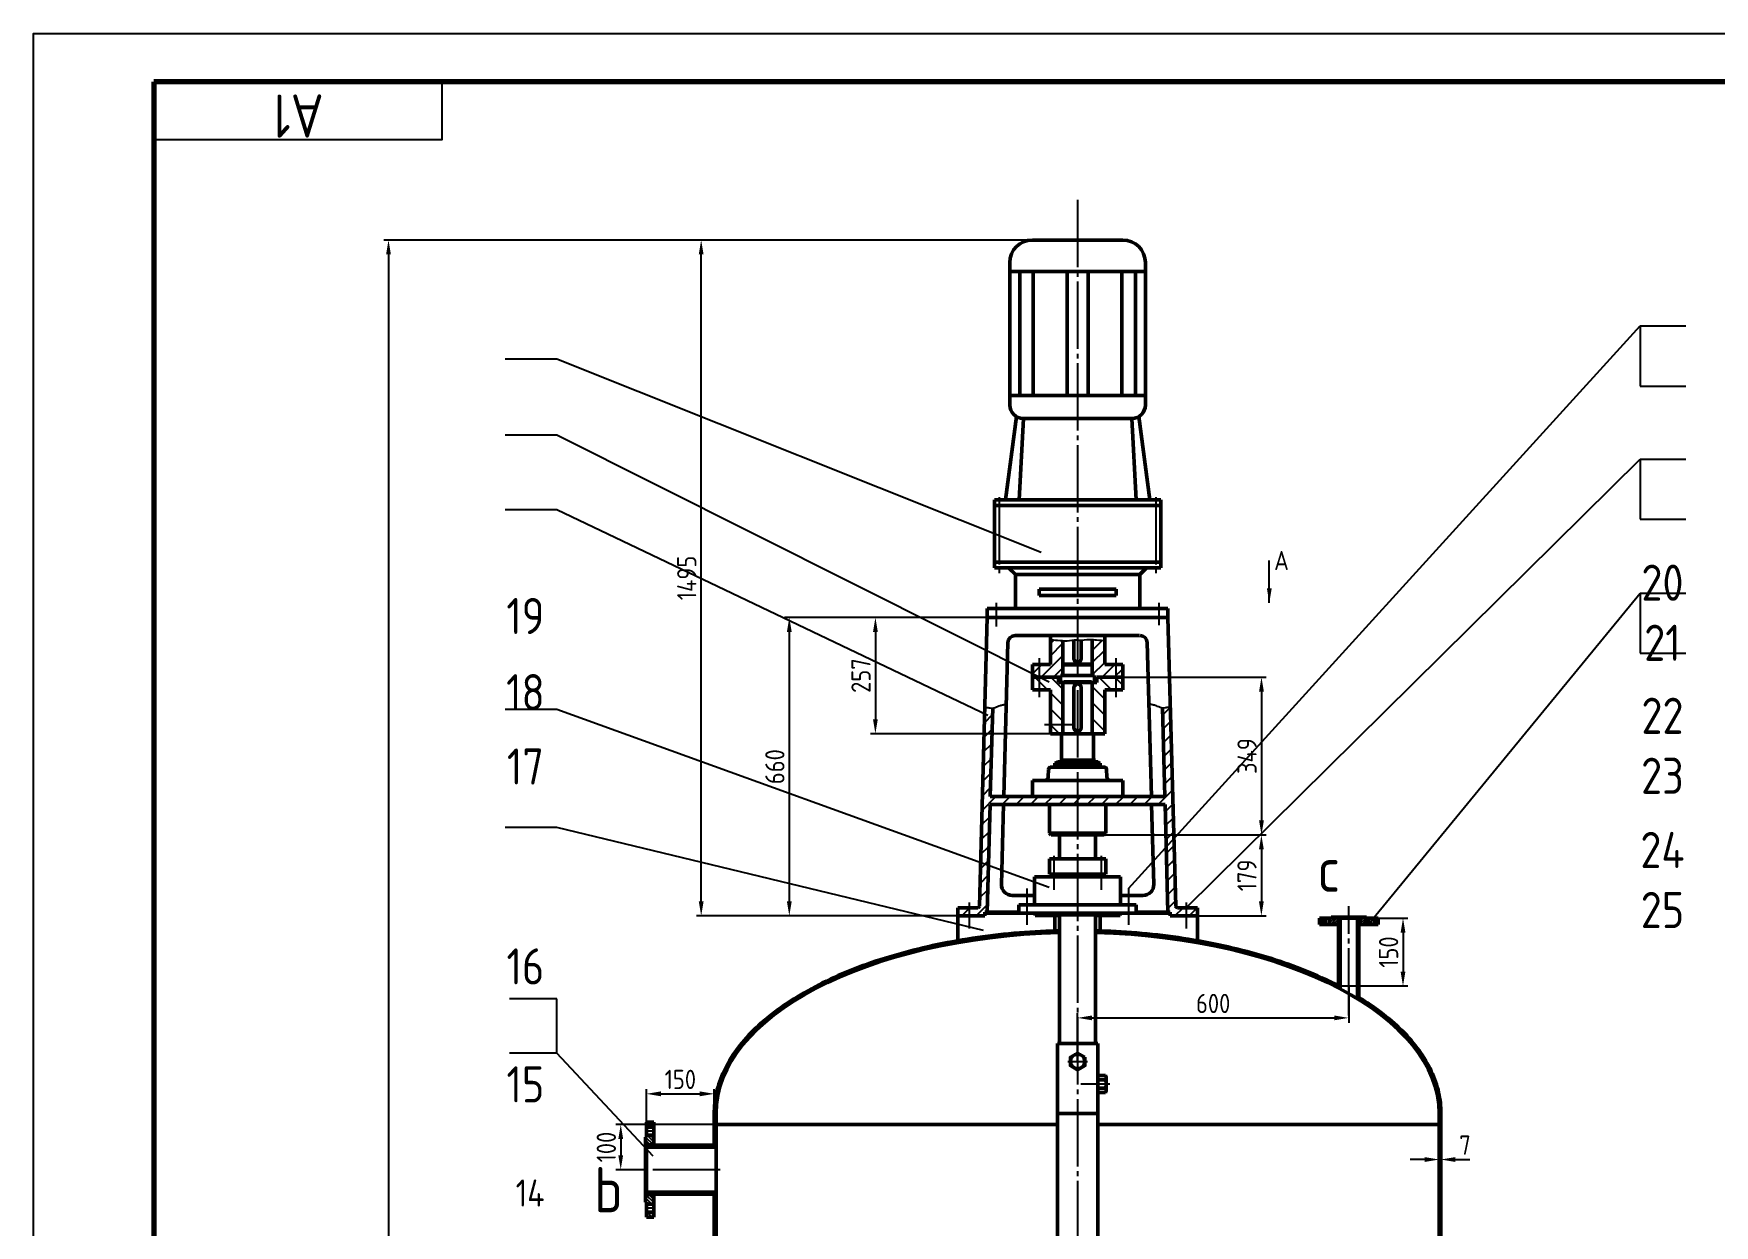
# Model space of a CAD drawing. Extents: x 0 to 594, y 0 to 841.
# Drawn here: x 0 to 349.6, y 593.2 to 841 of the extents above; entities that cross this region are included whole.
import ezdxf
from ezdxf.enums import TextEntityAlignment as Align

# ---------------------------------------------------------------- set-up
doc = ezdxf.new("R2010")
doc.units = 0
doc.linetypes.add('C2', pattern=[17, 14, -1, 1, -1])
doc.layers.get('0').update_dxf_attribs({"linetype": 'CONTINUOUS', "lineweight": 50})
doc.layers.get('DEFPOINTS').update_dxf_attribs({"linetype": 'CONTINUOUS'})
for name, color, linetype in [('CENTER', 4, 'C2'), ('DIM', 3, 'CONTINUOUS'), ('PMX', 6, 'CONTINUOUS'), ('TXT', 6, 'CONTINUOUS'), ('W_标题栏_文字', 6, 'CONTINUOUS'), ('XH', 6, 'CONTINUOUS')]:
    doc.layers.add(name, color=color, linetype=linetype)
doc.layers.add('图框_外框线', color=7, linetype='CONTINUOUS', lineweight=70)
doc.styles.add('HZFSD', font='ROMANS', dxfattribs={"width": 0.6667, "bigfont": 'HZFSD'})
doc.styles.add('工程字', font='gbenor.shx', dxfattribs={"bigfont": 'gbcbig.shx'})
doc.dimstyles.new('ARROW', dxfattribs={"dimtxt": 4, "dimasz": 3, "dimexe": 1, "dimexo": 0, "dimgap": 1, "dimtad": 1, "dimdsep": 46, "dimtxsty": 'HZFSD', "dimcen": 0, "dimclrd": 3, "dimclre": 3, "dimclrt": 6, "dimadec": 1, "dimazin": 2, "dimtfac": 0.514286, "dimtix": 1, "dimtmove": 0, "dimatfit": 3, "dimfxl": 0, "dimtolj": 1, "dimarcsym": 0})
pattern_1 = [(45, (-48.0952, -181.0757), (-1.266216, 1.266216), [])]

msp = doc.modelspace()

# ---------------------------------------------------------------- hatches: boundary and pattern name
at = {"layer": 'PMX'}
h = msp.add_hatch(dxfattribs=at)
h.set_pattern_fill('ANSI31', color=256, scale=0.564, style=0)
h.set_pattern_definition(pattern_1)
h.paths.add_polyline_path([(207.74, 707.18), (209.15, 707.18), (209.15, 709.82), (207.74, 709.82)])
edge = h.paths.add_edge_path()
edge.add_line((209.15, 709.82), (209.15, 707.18))
edge.add_line((209.15, 707.18), (213.15, 707.18))
edge.add_line((213.15, 707.18), (213.15, 706.06))
edge.add_line((213.15, 706.06), (213.62, 706.06))
edge.add_line((213.62, 706.06), (213.62, 707.56))
edge.add_line((213.62, 707.56), (214.09, 707.56))
edge.add_line((214.09, 707.56), (214.09, 714.76))
edge.add_spline(control_points=[(214.09, 714.76), (213.82, 714.79), (213.19, 714.9), (211.7, 714.93), (211.5, 714.94)], knot_values=[4.993906, 4.993906, 4.993906, 4.993906, 11.203796, 17.550652, 17.550652, 17.550652, 17.550652], degree=3, periodic=0)
edge.add_line((211.5, 714.94), (211.5, 709.82))
edge.add_line((211.5, 709.82), (209.15, 709.82))
h = msp.add_hatch(dxfattribs=at)
h.set_pattern_fill('ANSI31', color=256, scale=0.564, style=0)
h.set_pattern_definition(pattern_1)
edge = h.paths.add_edge_path()
edge.add_spline(control_points=[(222.78, 714.82), (221.41, 714.91), (220.74, 714.99), (220.2, 715.01)], knot_values=[63.133286, 63.133286, 63.133286, 63.133286, 75.592797, 75.592797, 75.592797, 75.592797], degree=3, periodic=0)
edge.add_line((220.2, 715.01), (220.2, 707.56))
edge.add_line((220.2, 707.56), (220.67, 707.56))
edge.add_line((220.67, 707.56), (220.67, 706.06))
edge.add_line((220.67, 706.06), (221.14, 706.06))
edge.add_line((221.14, 706.06), (221.14, 707.18))
edge.add_line((221.14, 707.18), (225.13, 707.18))
edge.add_line((225.13, 707.18), (225.13, 709.82))
edge.add_line((225.13, 709.82), (222.78, 709.82))
edge.add_line((222.78, 709.82), (222.78, 714.82))
h.paths.add_polyline_path([(225.13, 707.18), (226.54, 707.18), (226.54, 709.82), (225.13, 709.82)])
h = msp.add_hatch(dxfattribs=at)
h.set_pattern_fill('ANSI31', color=256, scale=0.658, style=0)
h.set_pattern_definition([(45, (-48.0952, -180.4177), (-1.477252, 1.477252), [])])
edge = h.paths.add_edge_path()
edge.add_spline(control_points=[(199.49, 700.77), (199.3, 700.74), (198.87, 700.74), (198.28, 700.97), (197.96, 700.71), (197.83, 700.61)], knot_values=[0, 0, 0, 0, 6.10822, 13.233911, 18.314202, 18.314202, 18.314202, 18.314202], degree=3, periodic=0)
edge.add_line((197.83, 700.61), (197.59, 691.51))
edge.add_line((197.59, 691.51), (199.21, 690.34))
edge.add_line((199.21, 690.34), (199.49, 700.77))
h.paths.add_polyline_path([(197.03, 670.77), (198.66, 669.97), (198.95, 680.68), (217.14, 680.68), (217.14, 682.37), (198.99, 682.37), (199.21, 690.34), (197.59, 691.51)])
h.paths.add_polyline_path([(198.66, 669.97), (197.03, 670.77), (196.73, 659.63, -0.42496), (196.36, 659.24), (194.58, 659.24), (194.58, 657.55), (197.87, 657.55), (197.87, 658.12), (198.34, 658.12)])
h.paths.add_polyline_path([(194.58, 657.55), (194.58, 659.24), (192.23, 659.24), (192.23, 657.55)])
edge = h.paths.add_edge_path()
edge.add_line((217.14, 682.37), (217.14, 680.68))
edge.add_line((217.14, 680.68), (235.34, 680.68))
edge.add_line((235.34, 680.68), (235.95, 658.12))
edge.add_line((235.95, 658.12), (236.41, 658.12))
edge.add_line((236.41, 658.12), (236.41, 657.55))
edge.add_line((236.41, 657.55), (239.7, 657.55))
edge.add_line((239.7, 657.55), (239.7, 659.24))
edge.add_line((239.7, 659.24), (237.93, 659.24))
edge.add_arc((237.93, 659.62), 0.376, 177.9058, 270, ccw=False)
edge.add_line((237.56, 659.63), (236.45, 700.61))
edge.add_spline(control_points=[(236.45, 700.61), (236.32, 700.71), (236.01, 700.97), (235.41, 700.74), (234.99, 700.74), (234.8, 700.77)], knot_values=[0, 0, 0, 0, 5.080291, 12.205982, 18.314202, 18.314202, 18.314202, 18.314202], degree=3, periodic=0)
edge.add_line((234.8, 700.77), (235.29, 682.37))
edge.add_line((235.29, 682.37), (217.14, 682.37))
h.paths.add_polyline_path([(239.7, 659.24), (239.7, 657.55), (242.05, 657.55), (242.05, 659.24)])
at = {"layer": 'TXT'}
h = msp.add_hatch(dxfattribs=at)
h.set_pattern_fill('ANSI31', color=256, scale=0.94, angle=90, style=0)
h.set_pattern_definition([(135, (52.5761, 174.9187), (-1.661701, -1.661701), [])])
h.paths.add_polyline_path([(209.15, 704.55), (209.15, 707.18), (207.74, 707.18), (207.74, 704.55)])
h.paths.add_polyline_path([(213.15, 706.06), (213.15, 707.18), (209.15, 707.18), (209.15, 704.55), (211.5, 704.55), (211.5, 697.31), (214.09, 697.31), (214.09, 706.06)])
h.paths.add_polyline_path([(214.09, 695.43), (214.09, 697.31), (211.5, 697.31), (211.5, 695.43)])
h.paths.add_polyline_path([(220.2, 695.43), (222.78, 695.43), (222.78, 704.55), (225.13, 704.55), (225.13, 707.18), (221.14, 707.18), (221.14, 706.06), (220.2, 706.06)])
h.paths.add_polyline_path([(226.54, 707.18), (225.13, 707.18), (225.13, 704.55), (226.54, 704.55)])
h = msp.add_hatch(dxfattribs=at)
h.set_pattern_fill('ANSI31', color=256, scale=0.141, angle=180, style=0)
h.set_pattern_definition([(225, (284.7345, 675.71593), (0.249255, -0.249255), [])])
h.paths.add_polyline_path([(267.43, 655.75), (268.19, 655.75), (268.19, 657.07), (267.43, 657.07)])
h.paths.add_polyline_path([(271.38, 657.26), (269.88, 657.26), (269.88, 657.07), (269.5, 657.07), (269.5, 655.75), (271.38, 655.75)])
h.paths.add_polyline_path([(277.21, 657.07), (277.21, 657.26), (275.71, 657.26), (275.71, 655.75), (277.59, 655.75), (277.59, 657.07)])
h.paths.add_polyline_path([(278.9, 655.75), (279.65, 655.75), (279.65, 657.07), (278.9, 657.07)])
h = msp.add_hatch(dxfattribs=at)
h.set_pattern_fill('ANSI31', color=256, scale=0.188, angle=-90, style=0)
h.set_pattern_definition([(315, (97.93656, 620.9656), (0.33234, 0.33234), [])])
h.paths.add_polyline_path([(128.97, 594.9), (128.97, 595.94), (127.47, 595.94), (127.47, 594.9)])
h.paths.add_polyline_path([(128.97, 597.63), (128.97, 599.6), (127.28, 599.6), (127.28, 598.01), (127.47, 598.01), (127.47, 597.63)])
h.paths.add_polyline_path([(128.97, 609.94), (128.97, 611.92), (127.47, 611.92), (127.47, 611.54), (127.28, 611.54), (127.28, 609.94)])
h.paths.add_polyline_path([(128.97, 613.61), (128.97, 614.64), (127.47, 614.64), (127.47, 613.61)])

# ---------------------------------------------------------------- linework, layer by layer
for p, q in [((217.14, 798.08), (207.74, 798.08)), ((217.14, 798.08), (226.54, 798.08)), ((203.04, 793.38), (203.04, 763.77)), ((217.14, 791.57), (203.04, 791.57)), ((217.14, 791.57), (231.24, 791.57)), ((231.24, 793.38), (231.24, 763.77)), ((217.14, 765.73), (203.04, 765.73)), ((217.14, 765.73), (231.24, 765.73)), ((204.42, 761.35), (202.15, 744.03)), ((205.86, 760.95), (204.97, 744.03)), ((217.14, 760.95), (205.86, 760.95)), ((217.14, 760.95), (228.42, 760.95)), ((228.42, 760.95), (229.32, 744.03)), ((229.86, 761.35), (232.14, 744.03)), ((199.85, 744.03), (234.44, 744.03)), ((199.85, 744.03), (199.85, 729.94)), ((234.44, 742.85), (199.85, 742.85)), ((234.44, 744.03), (234.44, 729.94)), ((199.85, 731.07), (234.44, 731.07)), ((217.14, 729.94), (199.85, 729.94)), ((204.2, 728.53), (202.79, 729.94)), ((217.14, 728.53), (204.2, 728.53)), ((204.2, 728.53), (204.2, 721.47)), ((217.14, 729.94), (234.44, 729.94)), ((217.14, 728.53), (230.09, 728.53)), ((230.09, 728.53), (231.5, 729.94)), ((230.09, 728.53), (230.09, 721.47)), ((225.16, 725.46), (209.13, 725.46)), ((209.13, 725.46), (209.13, 724.15)), ((225.16, 724.15), (209.13, 724.15)), ((225.16, 725.46), (225.16, 724.15)), ((235.94, 721.47), (198.34, 721.47)), ((198.34, 721.47), (198.34, 719.59)), ((235.94, 721.47), (235.94, 719.59)), ((196.73, 659.59), (198.34, 719.59)), ((198.34, 719.59), (235.94, 719.59)), ((237.56, 659.59), (235.94, 719.59)), ((201.79, 682.37), (202.65, 714.37)), ((204.16, 715.83), (230.05, 715.83)), ((211.5, 715.83), (211.5, 709.82)), ((214.09, 714.76), (214.09, 707.56)), ((216.39, 711.04), (216.39, 714.91)), ((217.9, 711.04), (217.9, 714.9)), ((220.2, 715.01), (220.2, 707.56)), ((222.78, 715.83), (222.78, 709.82)), ((232.49, 682.37), (231.63, 714.37)), ((207.74, 709.82), (211.5, 709.82)), ((207.74, 709.82), (207.74, 704.55)), ((214.09, 709.91), (220.2, 709.91)), ((214.09, 709.91), (214.28, 709.72)), ((214.28, 709.72), (220.01, 709.72)), ((220.01, 709.72), (220.2, 709.91)), ((226.54, 709.82), (222.78, 709.82)), ((226.54, 709.82), (226.54, 704.55)), ((207.74, 707.18), (213.15, 707.18)), ((213.15, 707.18), (213.15, 706.06)), ((213.62, 707.56), (220.67, 707.56)), ((213.62, 707.56), (213.62, 706.06)), ((214.09, 706.06), (214.28, 706.24)), ((214.28, 706.24), (220.01, 706.24)), ((220.2, 706.06), (220.01, 706.24)), ((220.67, 707.56), (220.67, 706.06)), ((226.54, 707.18), (221.14, 707.18)), ((221.14, 707.18), (221.14, 706.06)), ((207.74, 704.55), (211.5, 704.55)), ((211.5, 695.43), (211.5, 704.55)), ((213.15, 706.06), (214.09, 706.06)), ((214.09, 706.06), (220.2, 706.06)), ((214.09, 706.06), (214.09, 695.43)), ((216.39, 705.02), (216.39, 696.66)), ((217.9, 705.02), (217.9, 696.66)), ((221.14, 706.06), (220.2, 706.06)), ((220.2, 706.06), (220.2, 695.43)), ((226.54, 704.55), (222.78, 704.55)), ((222.78, 695.43), (222.78, 704.55)), ((198.99, 682.37), (199.49, 700.77)), ((235.29, 682.37), (234.8, 700.77)), ((211.5, 695.43), (222.78, 695.43)), ((211.5, 695.43), (222.78, 695.43)), ((213.81, 695.43), (213.81, 689.89)), ((220.48, 695.43), (220.48, 689.89)), ((212.96, 689.61), (212.44, 689.31)), ((212.44, 689.31), (216.77, 689.31)), ((212.44, 689.31), (212.44, 688.78)), ((216.77, 688.78), (212.44, 688.78)), ((212.96, 688.48), (212.44, 688.78)), ((221.33, 689.61), (212.96, 689.61)), ((220.86, 689.89), (213.43, 689.89)), ((213.43, 689.89), (213.43, 689.61)), ((216.77, 689.61), (216.77, 688.48)), ((217.52, 689.61), (217.52, 688.48)), ((217.52, 689.31), (221.84, 689.31)), ((221.84, 688.78), (217.52, 688.78)), ((220.86, 689.89), (220.86, 689.61)), ((221.33, 689.61), (221.84, 689.31)), ((221.33, 688.48), (221.84, 688.78)), ((221.84, 689.31), (221.84, 688.78)), ((226.54, 685.66), (207.74, 685.66)), ((207.74, 685.66), (207.74, 682.37)), ((211.11, 687.97), (211.03, 686.45)), ((222.62, 688.48), (211.67, 688.48)), ((223.18, 687.97), (223.25, 686.45)), ((226.54, 685.66), (226.54, 682.37)), ((235.29, 682.37), (198.99, 682.37)), ((198.35, 658.3), (198.95, 680.68)), ((235.34, 680.68), (198.95, 680.68)), ((201.3, 664.1), (201.75, 680.68)), ((211.27, 680.68), (211.27, 674.75)), ((223.02, 680.68), (223.02, 674.75)), ((232.99, 664.1), (232.54, 680.68)), ((235.94, 658.3), (235.34, 680.68)), ((223.02, 674.75), (211.27, 674.75)), ((211.65, 674.38), (211.27, 674.75)), ((222.64, 674.38), (223.02, 674.75)), ((222.64, 674.38), (211.65, 674.38)), ((213.38, 674.38), (213.38, 669.4)), ((220.9, 674.38), (220.9, 669.4)), ((211.27, 669.4), (211.27, 666.2)), ((211.27, 669.4), (223.02, 669.4)), ((223.02, 669.4), (223.02, 666.2)), ((208.21, 665.64), (208.21, 659.81)), ((208.21, 665.64), (226.07, 665.64)), ((211.27, 666.2), (223.02, 666.2)), ((213.11, 666.2), (213.11, 665.64)), ((221.18, 666.2), (221.18, 665.64)), ((226.07, 665.64), (226.07, 659.81)), ((203.56, 661.78), (208.21, 661.78)), ((226.07, 661.78), (230.73, 661.78)), ((196.36, 659.24), (192.23, 659.24)), ((192.23, 659.24), (192.23, 657.55)), ((197.87, 657.55), (192.23, 657.55)), ((192.23, 657.55), (192.23, 652.38)), ((197.87, 657.55), (193.88, 657.55)), ((197.87, 657.55), (197.04, 657.55)), ((197.87, 658.3), (197.87, 657.55)), ((204.92, 658.3), (197.87, 658.3)), ((236.41, 658.12), (197.87, 658.12)), ((204.92, 659.81), (204.92, 658.12)), ((229.36, 659.81), (204.92, 659.81)), ((208.31, 658.12), (208.31, 657.65)), ((225.98, 657.74), (208.31, 657.74)), ((213.38, 657.65), (208.31, 657.65)), ((212.44, 657.65), (212.44, 654.05)), ((213.38, 657.74), (213.38, 631.04)), ((217.14, 658.12), (236.41, 658.12)), ((220.9, 657.74), (220.9, 631.04)), ((225.98, 657.65), (220.9, 657.65)), ((221.84, 657.65), (221.84, 654.05)), ((225.98, 658.12), (225.98, 657.65)), ((229.36, 659.81), (229.36, 658.21)), ((236.41, 658.3), (229.36, 658.3)), ((236.41, 658.3), (236.41, 657.55)), ((242.05, 657.55), (236.41, 657.55)), ((242.05, 659.24), (237.93, 659.24)), ((242.05, 659.24), (242.05, 652.38)), ((242.05, 659.24), (242.05, 657.55)), ((277.21, 657.26), (269.88, 657.26)), ((269.88, 657.07), (269.88, 657.26)), ((271.38, 655.75), (271.38, 657.26)), ((275.71, 655.75), (275.71, 657.26)), ((277.21, 657.07), (277.21, 657.26)), ((269.88, 657.07), (267.43, 657.07)), ((267.43, 655.75), (267.43, 657.07)), ((271.43, 655.75), (267.43, 655.75)), ((268.19, 655.75), (268.19, 657.07)), ((269.5, 655.75), (269.5, 657.07)), ((271.43, 642.54), (271.43, 657.07)), ((271.43, 657.07), (275.66, 657.07)), ((271.76, 642.37), (271.76, 657.07)), ((275.33, 640.34), (275.33, 657.07)), ((275.66, 640.14), (275.66, 657.07)), ((279.65, 655.75), (275.66, 655.75)), ((279.65, 657.07), (277.21, 657.07)), ((277.59, 655.75), (277.59, 657.07)), ((278.9, 655.75), (278.9, 657.07)), ((279.65, 655.75), (279.65, 657.07)), ((212.96, 631.04), (212.96, 531.64)), ((212.96, 631.04), (221.33, 631.04)), ((221.33, 631.04), (221.33, 531.64)), ((222.95, 624.32), (221.33, 624.32)), ((221.33, 620.85), (221.33, 624.32)), ((222.93, 623.45), (221.33, 623.45)), ((223.11, 624.05), (222.95, 624.32)), ((223.11, 621.12), (223.11, 624.05)), ((222.93, 621.72), (221.33, 621.72)), ((222.96, 620.85), (221.33, 620.85)), ((223.11, 621.12), (222.96, 620.85)), ((141.57, 609.85), (141.57, 616.52)), ((212.96, 616.47), (221.33, 616.47)), ((292.72, 288.65), (292.72, 616.52)), ((128.97, 614.64), (127.47, 614.64)), ((127.47, 614.64), (127.47, 611.54)), ((128.97, 613.61), (127.47, 613.61)), ((128.97, 611.92), (127.47, 611.92)), ((128.97, 614.64), (128.97, 609.85)), ((141.57, 614.17), (212.96, 614.17)), ((221.33, 614.17), (292.72, 614.17)), ((127.28, 611.54), (127.28, 598.01)), ((127.47, 611.54), (127.28, 611.54)), ((128.97, 609.94), (127.28, 609.94)), ((127.47, 609.85), (127.47, 599.7)), ((127.47, 609.85), (141.94, 609.85)), ((127.47, 609.47), (141.94, 609.47)), ((128.97, 599.6), (127.28, 599.6)), ((127.47, 598.01), (127.28, 598.01)), ((127.47, 600.07), (141.94, 600.07)), ((127.47, 599.7), (141.94, 599.7)), ((127.47, 598.01), (127.47, 594.9)), ((128.97, 599.7), (128.97, 594.9)), ((141.57, 588.05), (141.57, 599.7)), ((128.97, 597.63), (127.47, 597.63)), ((128.97, 595.94), (127.47, 595.94)), ((128.97, 594.9), (127.47, 594.9))]:
    msp.add_line(p, q)
at = {"color": 6, "lineweight": 25}
msp.add_lwpolyline([(594, 0), (0, 0), (0, 841), (594, 841)], close=True, dxfattribs=at)
msp.add_lwpolyline([(218.65, 628.15), (217.14, 629.02), (215.64, 628.15), (215.64, 626.42), (217.14, 625.55), (218.65, 626.42)], close=True)
msp.add_circle((217.14, 627.28), 1.5)
for centre, radius, start, end in [((207.74, 793.38), 4.7, 90, 180), ((226.54, 793.38), 4.7, 0, 90), ((205.86, 763.77), 2.82, 180, 270), ((228.42, 763.77), 2.82, 270, 0), ((204.16, 714.33), 1.5, 90, 178.4593), ((230.13, 714.33), 1.5, 1.5407, 90), ((217.14, 711.04), 0.752, 180, 0), ((217.14, 705.02), 0.752, 0, 180), ((217.14, 696.66), 0.752, 180, 0), ((210.16, 686.48), 0.877, 291.0567, 358.3417), ((211.67, 687.91), 0.564, 90, 174.6099), ((222.62, 687.91), 0.564, 5.3901, 90), ((224.13, 686.48), 0.877, 181.6583, 248.9433), ((203.56, 664.04), 2.26, 178.4593, 270), ((230.73, 664.04), 2.26, 270, 1.5407), ((196.36, 659.62), 0.376, 270, 354.8243), ((237.93, 659.62), 0.376, 185.1757, 270), ((222.52, 623.89), 0.596, 313.3287, 46.6713), ((221.01, 622.58), 2.1, 335.6713, 24.3287), ((222.52, 621.28), 0.596, 313.3287, 46.6713)]:
    msp.add_arc(centre, radius, start, end)
at = {"extrusion": (0, 0, -1)}
for start_param, end_param in [(0, 1.520775), (1.620817, 3.141593)]:
    msp.add_ellipse((217.14, 616.52), major_axis=(-75.2, 0), ratio=0.5, start_param=start_param, end_param=end_param, dxfattribs=at)
for points, knots in [([(141.57, 616.52), (141.57, 617.6), (141.66, 618.67), (142.09, 621.25), (142.52, 622.74), (143.73, 625.68), (144.5, 627.13), (146.38, 629.97), (147.49, 631.36), (150.02, 634.07), (151.44, 635.38), (154.58, 637.91), (156.3, 639.13), (160.01, 641.45), (162, 642.56), (166.22, 644.64), (168.45, 645.62), (173.13, 647.45), (175.58, 648.29), (180.65, 649.82), (183.28, 650.52), (188.67, 651.74), (191.44, 652.27), (197.09, 653.17), (199.96, 653.54), (205.78, 654.1), (208.72, 654.29), (212.24, 654.42), (212.81, 654.44), (213.38, 654.45)], [0, 0, 0, 0, 0.084129, 0.084129, 0.201964, 0.201964, 0.3198, 0.3198, 0.437635, 0.437635, 0.55547, 0.55547, 0.673306, 0.673306, 0.791141, 0.791141, 0.908977, 0.908977, 1.026812, 1.026812, 1.144647, 1.144647, 1.262483, 1.262483, 1.380318, 1.380318, 1.498154, 1.498154, 1.5209, 1.5209, 1.5209, 1.5209]), ([(220.9, 654.45), (223.74, 654.38), (226.57, 654.23), (232.3, 653.76), (235.2, 653.43), (240.89, 652.61), (243.69, 652.12), (249.15, 650.97), (251.81, 650.31), (256.96, 648.85), (259.45, 648.04), (264.23, 646.28), (266.52, 645.33), (269.62, 643.88), (270.54, 643.43), (271.43, 642.97)], [1.6206922, 1.6206922, 1.6206922, 1.6206922, 1.7338244, 1.7338244, 1.8516598, 1.8516598, 1.9694952, 1.9694952, 2.0873306, 2.0873306, 2.205166, 2.205166, 2.3230014, 2.3230014, 2.3739867, 2.3739867, 2.3739867, 2.3739867]), ([(275.66, 640.58), (277.26, 639.6), (278.76, 638.58), (281.79, 636.28), (283.28, 634.99), (285.96, 632.32), (287.14, 630.95), (289.18, 628.13), (290.03, 626.69), (291.4, 623.77), (291.91, 622.29), (292.56, 619.38), (292.72, 617.95), (292.72, 616.52)], [2.4583162, 2.4583162, 2.4583162, 2.4583162, 2.5586722, 2.5586722, 2.6765076, 2.6765076, 2.794343, 2.794343, 2.9121784, 2.9121784, 3.0300138, 3.0300138, 3.1415927, 3.1415927, 3.1415927, 3.1415927])]:
    msp.add_open_spline(points, degree=3, knots=knots)
for points in [[(127.47, 609.62), (127.47, 609.94), (127.28, 609.62), (127.28, 609.94)], [(128.97, 609.85), (128.97, 610.18), (129.3, 609.85)], [(141.57, 609.85), (141.57, 610.34), (141.07, 609.85)], [(127.47, 599.93), (127.47, 599.6), (127.28, 599.93), (127.28, 599.6)], [(128.97, 599.7), (128.97, 599.37), (129.3, 599.7)], [(141.57, 599.7), (141.57, 599.21), (141.07, 599.7)]]:
    msp.add_solid(points)
at = {"layer": 'CENTER'}
for p, q in [((217.14, 806.45), (217.14, 234.87)), ((200.84, 744.64), (200.84, 728.78)), ((233.45, 744.64), (233.45, 728.78)), ((200.22, 722.64), (200.22, 717.73)), ((234.06, 722.64), (234.06, 718)), ((209.15, 711.15), (209.15, 703)), ((225.13, 711.15), (225.13, 703)), ((210.29, 697.31), (216.69, 697.31)), ((212.21, 670.04), (212.21, 662.99)), ((222.08, 670.04), (222.08, 662.99)), ((206.57, 663.22), (206.57, 655.65)), ((227.72, 663.22), (227.72, 655.65)), ((194.58, 660.31), (194.58, 654.95)), ((239.7, 660.31), (239.7, 654.95)), ((273.54, 636.81), (273.54, 659.59)), ((273.54, 655.52), (273.54, 657.47)), ((268.84, 655.52), (268.84, 657.21)), ((278.24, 655.52), (278.24, 657.19)), ((215.14, 627.28), (219.18, 627.28)), ((223.85, 622.58), (217.79, 622.58)), ((129.22, 612.76), (127.29, 612.76)), ((142.81, 604.77), (127.05, 604.77)), ((129.22, 596.78), (127.29, 596.78))]:
    msp.add_line(p, q, dxfattribs=at)
at = {"layer": 'DEFPOINTS', "lineweight": 50}
for p, q in [((205.1, 791.57), (205.1, 765.73)), ((207.92, 791.57), (207.92, 765.73)), ((214.97, 791.57), (214.97, 765.73)), ((219.32, 791.57), (219.32, 765.73)), ((226.37, 791.57), (226.37, 765.73)), ((229.19, 791.57), (229.19, 765.73)), ((141.94, 616.52), (141.94, 448.69)), ((292.34, 288.65), (292.34, 616.52))]:
    msp.add_line(p, q, dxfattribs=at)
at = {"layer": 'DEFPOINTS', "color": 3}
for p, q in [((292.34, 614.17), (292.34, 605.88)), ((292.72, 614.17), (292.72, 605.88)), ((289.34, 606.88), (286.34, 606.88)), ((292.34, 606.88), (292.72, 606.88)), ((295.72, 606.88), (298.72, 606.88))]:
    msp.add_line(p, q, dxfattribs=at)
for points in [[(289.34, 607.38), (289.34, 606.38), (292.34, 606.88)], [(295.72, 607.38), (295.72, 606.38), (292.72, 606.88)]]:
    msp.add_solid(points, dxfattribs=at)
at = {"layer": 'DIM', "color": 3}
for p, q in [((207.74, 798.08), (137.85, 798.08)), ((138.85, 660.55), (138.85, 795.08)), ((198.34, 719.59), (156.18, 719.59)), ((198.34, 719.59), (174.09, 719.59)), ((157.18, 716.59), (157.18, 660.55)), ((175.09, 716.59), (175.09, 698.43)), ((226.54, 707.18), (256.39, 707.18)), ((255.39, 704.18), (255.39, 677.38)), ((211.5, 695.43), (174.09, 695.43)), ((217.14, 674.38), (256.39, 674.38)), ((217.14, 674.38), (256.37, 674.38)), ((255.37, 671.38), (255.37, 660.55)), ((192.23, 657.55), (137.85, 657.55)), ((192.23, 657.55), (156.18, 657.55)), ((242.05, 657.55), (256.37, 657.55)), ((279.65, 657.07), (285.83, 657.07)), ((284.83, 654.07), (284.83, 645.97)), ((271.43, 642.97), (285.83, 642.97)), ((273.54, 642.97), (273.54, 635.33)), ((217.14, 627.28), (217.14, 637.33)), ((220.14, 636.33), (270.54, 636.33)), ((127.47, 614.64), (127.47, 621.54)), ((130.47, 620.54), (138.57, 620.54)), ((141.57, 614.17), (141.57, 621.54)), ((141.57, 614.17), (121.12, 614.17)), ((122.12, 611.17), (122.12, 607.77)), ((127.47, 604.77), (121.12, 604.77))]:
    msp.add_line(p, q, dxfattribs=at)
for points in [[(138.35, 795.08), (139.35, 795.08), (138.85, 798.08)], [(156.68, 716.59), (157.68, 716.59), (157.18, 719.59)], [(174.59, 716.59), (175.59, 716.59), (175.09, 719.59)], [(254.89, 704.18), (255.89, 704.18), (255.39, 707.18)], [(174.59, 698.43), (175.59, 698.43), (175.09, 695.43)], [(254.89, 677.38), (255.89, 677.38), (255.39, 674.38)], [(254.87, 671.38), (255.87, 671.38), (255.37, 674.38)], [(138.35, 660.55), (139.35, 660.55), (138.85, 657.55)], [(156.68, 660.55), (157.68, 660.55), (157.18, 657.55)], [(254.87, 660.55), (255.87, 660.55), (255.37, 657.55)], [(284.33, 654.07), (285.33, 654.07), (284.83, 657.07)], [(284.33, 645.97), (285.33, 645.97), (284.83, 642.97)], [(220.14, 636.83), (220.14, 635.83), (217.14, 636.33)], [(270.54, 636.83), (270.54, 635.83), (273.54, 636.33)], [(130.47, 621.04), (130.47, 620.04), (127.47, 620.54)], [(138.57, 621.04), (138.57, 620.04), (141.57, 620.54)], [(121.62, 611.17), (122.62, 611.17), (122.12, 614.17)], [(121.62, 607.77), (122.62, 607.77), (122.12, 604.77)]]:
    msp.add_solid(points, dxfattribs=at)
at = {"layer": 'PMX', "color": 3}
for p, q in [((207.74, 798.08), (72.81, 798.08)), ((73.81, 795.08), (73.81, 240.04))]:
    msp.add_line(p, q, dxfattribs=at)
msp.add_solid([(73.31, 795.08), (74.31, 795.08), (73.81, 798.08)], dxfattribs=at)
at = {"layer": 'TXT'}
for p, q in [((213.62, 689.89), (213.62, 689.61)), ((220.67, 689.89), (220.67, 689.61))]:
    msp.add_line(p, q, dxfattribs=at)
for points, knots in [([(211.5, 714.94), (211.7, 714.93), (213.62, 714.89), (214.51, 714.59), (216.45, 715.01), (217.61, 714.81), (219.89, 715.12), (220.83, 714.95), (222.78, 714.82)], [4.993906, 4.993906, 4.993906, 4.993906, 11.340762, 21.149219, 34.075258, 43.737399, 57.943514, 75.592797, 75.592797, 75.592797, 75.592797]), ([(197.83, 700.61), (197.96, 700.71), (198.28, 700.97), (199.06, 700.67), (200.02, 700.83), (200.86, 701.33), (201.7, 701.41), (202.11, 701.62), (202.32, 701.75)], [0, 0, 0, 0, 5.080291, 12.205982, 23.928934, 35.600215, 42.621737, 50.327505, 50.327505, 50.327505, 50.327505]), ([(236.45, 700.61), (236.32, 700.71), (236.01, 700.97), (235.23, 700.67), (234.26, 700.83), (233.43, 701.33), (232.59, 701.41), (232.18, 701.62), (231.97, 701.75)], [0, 0, 0, 0, 5.080291, 12.205982, 23.928934, 35.600215, 42.621737, 50.327505, 50.327505, 50.327505, 50.327505])]:
    msp.add_open_spline(points, degree=3, knots=knots, dxfattribs=at)
at = {"layer": 'W_标题栏_文字'}
msp.add_lwpolyline([(25, 819), (85, 819), (85, 831)], dxfattribs=at)
at = {"layer": 'XH'}
for p, q in [((227.72, 663.22), (334.18, 780.21)), ((334.18, 780.21), (343.65, 780.21)), ((334.18, 780.21), (334.18, 767.72)), ((108.83, 773.3), (98.07, 773.3)), ((209.6, 733.11), (108.83, 773.3)), ((334.18, 767.72), (343.65, 767.72)), ((108.83, 757.47), (98.07, 757.47)), ((211.26, 706.11), (108.83, 757.47)), ((239.7, 659.24), (334.18, 752.54)), ((334.18, 752.54), (343.65, 752.54)), ((334.18, 752.54), (334.18, 740.06)), ((108.83, 742.01), (98.07, 742.01)), ((198.46, 699.19), (108.83, 742.01)), ((334.18, 740.06), (343.65, 740.06)), ((277.59, 655.75), (334.18, 724.63)), ((334.18, 724.63), (343.65, 724.63)), ((334.18, 724.63), (334.18, 712.15)), ((334.18, 712.15), (343.65, 712.15)), ((108.83, 700.45), (98.07, 700.45)), ((211.2, 663.41), (108.83, 700.45)), ((108.83, 675.91), (98.07, 675.91)), ((197.59, 654.47), (108.83, 675.91)), ((108.83, 640.26), (98.96, 640.26)), ((108.83, 628.98), (108.83, 640.26)), ((108.83, 628.98), (98.96, 628.98)), ((128.85, 607.55), (108.83, 628.98))]:
    msp.add_line(p, q, dxfattribs=at)
at = {"layer": '图框_外框线'}
for p, q in [((584, 831), (25, 831)), ((25, 831), (25, 10))]:
    msp.add_line(p, q, dxfattribs=at)

# ---------------------------------------------------------------- texts
at = {"color": 6, "lineweight": -3, "style": '工程字'}
for s, p in [('c', (267.02, 662.54)), ('b', (116.6, 595.89))]:
    msp.add_text(s, height=9.4, dxfattribs=at).set_placement(p)
at = {"layer": 'DEFPOINTS', "color": 6, "insert": (297.73, 609.88), "char_height": 4, "attachment_point": 5, "style": '工程字'}
msp.add_mtext('\\A1;7', dxfattribs=at)
at = {"layer": 'DIM', "color": 6, "char_height": 4, "attachment_point": 5, "rotation": 90, "style": '工程字'}
for s, insert in [('1495', (135.85, 727.82)), ('257', (172.09, 707.51)), ('349', (252.39, 690.78)), ('660', (154.18, 688.57)), ('179', (252.37, 665.97)), ('150', (281.83, 650.02)), ('100', (119.12, 609.47))]:
    msp.add_mtext(s, dxfattribs=dict(at, insert=insert))
at = {"layer": 'DIM', "color": 6, "char_height": 4, "attachment_point": 5, "style": '工程字'}
for s, insert in [('600', (245.34, 639.33)), ('150', (134.52, 623.54))]:
    msp.add_mtext(s, dxfattribs=dict(at, insert=insert))
at = {"layer": 'PMX', "insert": (55, 823.87), "char_height": 9, "width": 60, "attachment_point": 5, "rotation": 180, "style": '工程字'}
msp.add_mtext('{\\C3;A1}', dxfattribs=at)
at = {"layer": 'PMX', "color": 6, "char_height": 4, "attachment_point": 1}
for s, insert, style in [('A', (258.02, 733.44), '工程字'), ('\\A1;', (257.34, 728.2), 'HZFSD')]:
    msp.add_mtext(s, dxfattribs=dict(at, insert=insert, style=style))
at = {"layer": 'XH', "style": '工程字'}
for s, height, p in [('20', 7.52, (338.79, 720.81)), ('19', 7.52, (102.29, 713.88)), ('21', 7.52, (338.79, 708.32)), ('18', 7.52, (102.29, 698.04)), ('22', 7.52, (338.79, 693.14)), ('17', 7.52, (102.29, 682.59)), ('23', 7.52, (338.79, 680.66)), ('24', 7.52, (338.79, 665.23)), ('25', 7.52, (338.79, 652.75)), ('16', 7.52, (102.29, 641.02)), ('15', 7.52, (102.29, 616.49)), ('14', 5.64, (103.27, 595.4))]:
    msp.add_text(s, height=height, dxfattribs=at).set_placement(p, align=Align.BOTTOM_CENTER)

# ---------------------------------------------------------------- leaders
at = {"layer": 'PMX', "annotation_type": 0, "has_hookline": 1, "hookline_direction": 0, "text_width": 2.03}
msp.add_leader([(257.02, 722.62), (257.02, 731.44), (257.02, 731.44)], dimstyle='ARROW', override={"dimgap": 1, "dimtad": 0, "dimtxsty": '工程字'}, dxfattribs=at)

doc.saveas('drawing.dxf')
